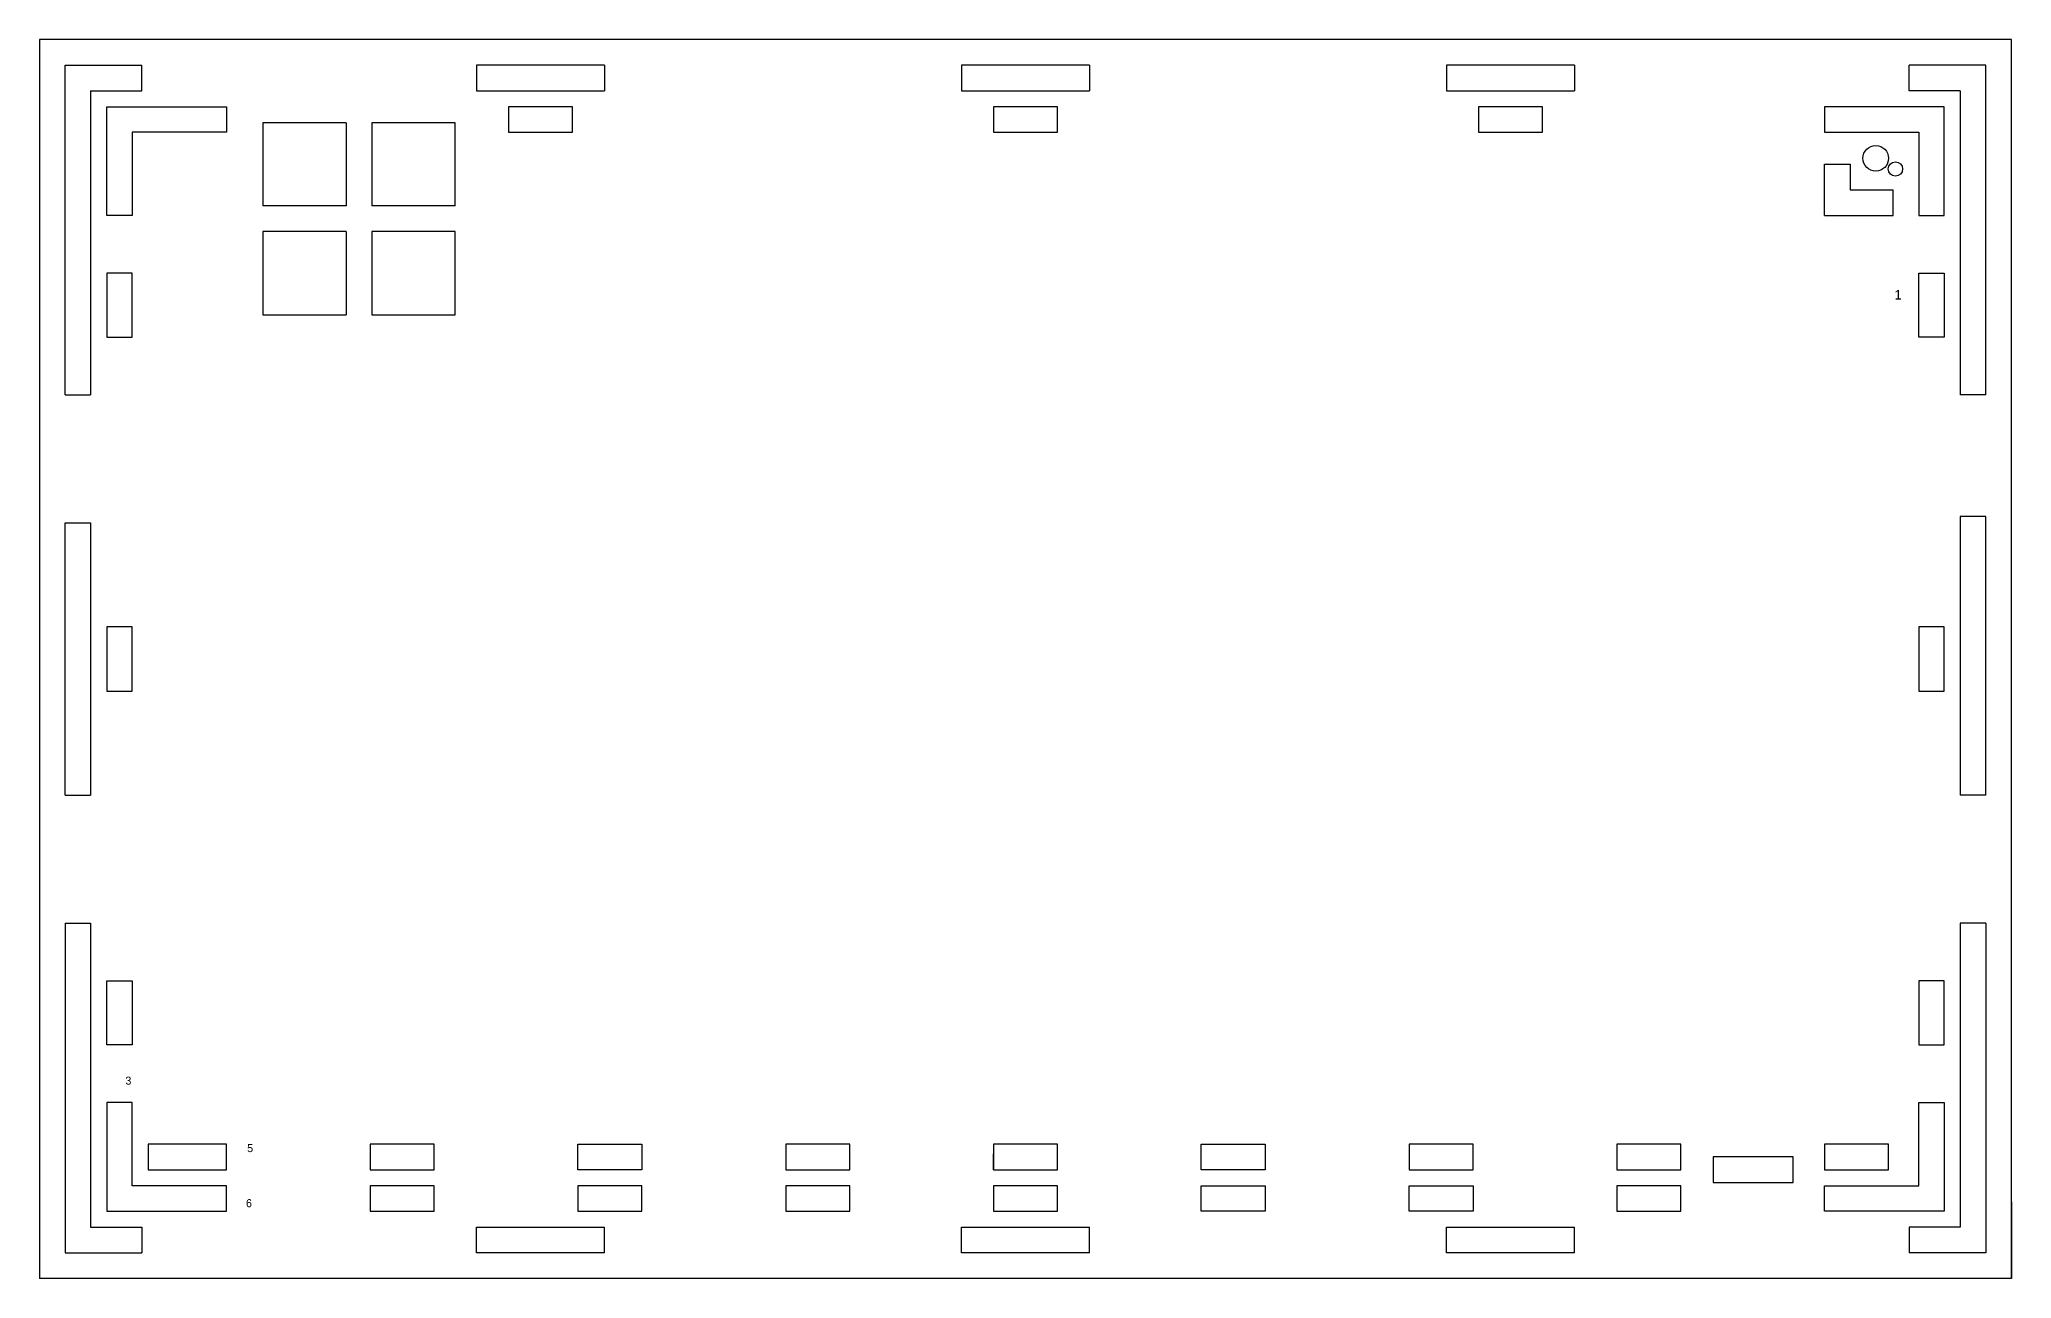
# Model space of a CAD drawing. Header units: millimetres. Extents: x 1909 to 5401, y -1249 to 880.
# Drawn here: x 3236 to 3852, y -371 to 16 of the extents above; entities that cross this region are included whole.
import ezdxf

# ---------------------------------------------------------------- set-up
doc = ezdxf.new("R2010")
doc.units = ezdxf.units.MM
doc.styles.get("Standard").update_dxf_attribs({"font": 'Organo.ttf'})

msp = doc.modelspace()

# ---------------------------------------------------------------- linework, layer by layer
for p, q in [((3236.48, 15.8), (3236.48, -371.2)), ((3852.48, 15.8), (3236.48, 15.8)), ((3852.48, -371.2), (3852.48, 15.8)), ((3244.48, -0.2), (3244.48, 7.8)), ((3244.48, 7.8), (3268.48, 7.8)), ((3268.48, -0.2), (3268.48, 7.8)), ((3412.98, 7.8), (3372.98, 7.8)), ((3372.98, 7.8), (3372.98, -0.2)), ((3412.98, 7.8), (3412.98, -0.2)), ((3564.48, 7.8), (3524.48, 7.8)), ((3524.48, 7.8), (3524.48, -0.2)), ((3564.48, 7.8), (3564.48, -0.2)), ((3715.98, 7.8), (3675.98, 7.8)), ((3675.98, 7.8), (3675.98, -0.2)), ((3715.98, 7.8), (3715.98, -0.2)), ((3820.48, -0.2), (3820.48, 7.8)), ((3844.48, 7.8), (3820.48, 7.8)), ((3844.48, -0.2), (3844.48, 7.8)), ((3244.48, -95.2), (3244.48, -0.2)), ((3252.48, -0.2), (3252.48, -95.2)), ((3252.48, -0.2), (3268.48, -0.2)), ((3257.48, -5.2), (3294.9, -5.2)), ((3257.48, -39.2), (3257.48, -5.2)), ((3294.9, -5.2), (3294.9, -13.2)), ((3372.98, -0.2), (3412.98, -0.2)), ((3382.98, -5.2), (3382.98, -13.2)), ((3402.98, -5.2), (3382.98, -5.2)), ((3402.98, -13.2), (3402.98, -5.2)), ((3524.48, -0.2), (3564.48, -0.2)), ((3554.48, -5.2), (3534.48, -5.2)), ((3534.48, -5.2), (3534.48, -13.2)), ((3554.48, -13.2), (3554.48, -5.2)), ((3675.98, -0.2), (3715.98, -0.2)), ((3685.98, -5.2), (3685.98, -13.2)), ((3705.98, -5.2), (3685.98, -5.2)), ((3705.98, -13.2), (3705.98, -5.2)), ((3831.48, -5.2), (3794.06, -5.2)), ((3794.06, -5.2), (3794.06, -13.2)), ((3836.48, -0.2), (3820.48, -0.2)), ((3831.48, -39.2), (3831.48, -5.2)), ((3836.48, -0.2), (3836.48, -95.2)), ((3844.48, -95.2), (3844.48, -0.2)), ((3306.31, -10.2), (3306.31, -36.2)), ((3332.31, -10.2), (3306.31, -10.2)), ((3332.31, -10.2), (3332.31, -36.2)), ((3366.31, -10.2), (3340.31, -10.2)), ((3340.31, -10.2), (3340.31, -36.2)), ((3366.31, -36.2), (3366.31, -10.2)), ((3294.9, -13.2), (3265.48, -13.2)), ((3265.48, -13.2), (3265.48, -39.2)), ((3382.98, -13.2), (3402.98, -13.2)), ((3534.48, -13.2), (3554.48, -13.2)), ((3685.98, -13.2), (3705.98, -13.2)), ((3794.06, -13.2), (3823.48, -13.2)), ((3823.48, -13.2), (3823.48, -39.2)), ((3794.06, -31.2), (3794.06, -23.2)), ((3794.06, -23.2), (3802.06, -23.2)), ((3802.06, -23.2), (3802.06, -31.2)), ((3332.31, -36.2), (3306.31, -36.2)), ((3366.31, -36.2), (3340.31, -36.2)), ((3794.06, -39.2), (3794.06, -31.2)), ((3802.06, -31.2), (3815.48, -31.2)), ((3815.48, -39.2), (3815.48, -31.2)), ((3265.48, -39.2), (3257.48, -39.2)), ((3794.06, -39.2), (3802.06, -39.2)), ((3802.06, -39.2), (3815.48, -39.2)), ((3823.48, -39.2), (3831.48, -39.2)), ((3332.31, -44.2), (3306.31, -44.2)), ((3306.31, -44.2), (3306.31, -70.2)), ((3332.31, -44.2), (3332.31, -70.2)), ((3366.31, -44.2), (3340.31, -44.2)), ((3340.31, -44.2), (3340.31, -70.2)), ((3366.31, -70.2), (3366.31, -44.2)), ((3257.48, -57.2), (3257.48, -77.2)), ((3265.48, -57.2), (3257.48, -57.2)), ((3265.48, -77.2), (3265.48, -57.2)), ((3823.48, -77.2), (3823.48, -57.2)), ((3823.48, -57.2), (3831.48, -57.2)), ((3831.48, -57.2), (3831.48, -77.2)), ((3306.31, -70.2), (3332.31, -70.2)), ((3340.31, -70.2), (3366.31, -70.2)), ((3257.48, -77.2), (3265.48, -77.2)), ((3831.48, -77.2), (3823.48, -77.2)), ((3244.48, -95.2), (3252.48, -95.2)), ((3844.48, -95.2), (3836.48, -95.2)), ((3244.48, -220.2), (3244.48, -135.2)), ((3244.48, -135.2), (3252.48, -135.2)), ((3252.48, -135.2), (3252.48, -220.2)), ((3844.48, -133.2), (3836.48, -133.2)), ((3836.48, -133.2), (3836.48, -220.2)), ((3844.48, -220.2), (3844.48, -133.2)), ((3265.48, -167.7), (3257.48, -167.7)), ((3257.48, -167.7), (3257.48, -187.7)), ((3265.48, -187.7), (3265.48, -167.7)), ((3831.48, -167.7), (3823.48, -167.7)), ((3823.48, -167.7), (3823.48, -187.7)), ((3831.48, -187.7), (3831.48, -167.7)), ((3257.48, -187.7), (3265.48, -187.7)), ((3823.48, -187.7), (3831.48, -187.7)), ((3244.48, -220.2), (3252.48, -220.2)), ((3844.48, -220.2), (3836.48, -220.2)), ((3244.48, -260.2), (3244.48, -355.2)), ((3244.48, -260.2), (3252.48, -260.2)), ((3252.48, -260.2), (3252.48, -355.2)), ((3844.48, -260.2), (3836.48, -260.2)), ((3836.48, -260.2), (3836.48, -355.2)), ((3844.48, -260.2), (3844.48, -355.2)), ((3257.48, -278.2), (3265.48, -278.2)), ((3257.48, -298.2), (3257.48, -278.2)), ((3265.48, -278.2), (3265.48, -298.2)), ((3823.48, -278.2), (3823.48, -298.2)), ((3831.48, -278.2), (3823.48, -278.2)), ((3831.48, -298.2), (3831.48, -278.2)), ((3265.48, -298.2), (3257.48, -298.2)), ((3823.48, -298.2), (3831.48, -298.2)), ((3257.48, -316.2), (3257.48, -350.2)), ((3265.48, -316.2), (3257.48, -316.2)), ((3265.48, -342.2), (3265.48, -316.2)), ((3823.48, -342.2), (3823.48, -316.2)), ((3823.48, -316.2), (3831.48, -316.2)), ((3831.48, -316.2), (3831.48, -350.2)), ((3294.9, -329.2), (3270.48, -329.2)), ((3270.48, -329.2), (3270.48, -337.2)), ((3294.9, -337.2), (3294.9, -329.2)), ((3339.8, -329.2), (3339.8, -337.2)), ((3359.8, -329.2), (3339.8, -329.2)), ((3359.8, -337.2), (3359.8, -329.2)), ((3404.69, -337.2), (3404.69, -329.2)), ((3404.69, -329.2), (3424.69, -329.2)), ((3424.69, -329.2), (3424.69, -337.2)), ((3469.59, -329.2), (3469.59, -337.2)), ((3489.59, -329.2), (3469.59, -329.2)), ((3489.59, -337.2), (3489.59, -329.2)), ((3534.48, -329.2), (3534.48, -337.2)), ((3554.48, -329.2), (3534.48, -329.2)), ((3534.48, -337.2), (3534.48, -332.2)), ((3554.48, -337.2), (3554.48, -329.2)), ((3599.38, -329.2), (3619.38, -329.2)), ((3599.38, -337.2), (3599.38, -329.2)), ((3619.38, -329.2), (3619.38, -337.2)), ((3664.27, -329.2), (3664.27, -337.2)), ((3684.27, -329.2), (3664.27, -329.2)), ((3684.27, -337.2), (3684.27, -329.2)), ((3729.17, -329.2), (3729.17, -337.2)), ((3749.17, -329.2), (3729.17, -329.2)), ((3749.17, -337.2), (3749.17, -329.2)), ((3814.06, -329.2), (3794.06, -329.2)), ((3794.06, -329.2), (3794.06, -337.2)), ((3814.06, -337.2), (3814.06, -329.2)), ((3270.48, -337.2), (3278.48, -337.2)), ((3274.9, -337.2), (3294.9, -337.2)), ((3339.8, -337.2), (3359.8, -337.2)), ((3424.69, -337.2), (3404.69, -337.2)), ((3469.59, -337.2), (3489.59, -337.2)), ((3534.48, -337.2), (3554.48, -337.2)), ((3619.38, -337.2), (3599.38, -337.2)), ((3664.27, -337.2), (3684.27, -337.2)), ((3729.17, -337.2), (3749.17, -337.2)), ((3759.23, -333.2), (3759.23, -341.2)), ((3784.23, -333.2), (3759.23, -333.2)), ((3784.23, -341.2), (3784.23, -333.2)), ((3794.06, -337.2), (3814.06, -337.2)), ((3294.9, -342.2), (3265.48, -342.2)), ((3294.9, -350.2), (3294.9, -342.2)), ((3359.8, -342.2), (3339.8, -342.2)), ((3339.8, -342.2), (3339.8, -350.2)), ((3359.8, -350.2), (3359.8, -342.2)), ((3404.69, -342.2), (3404.69, -350.2)), ((3424.69, -342.2), (3404.69, -342.2)), ((3424.69, -350.2), (3424.69, -342.2)), ((3489.59, -342.2), (3469.59, -342.2)), ((3469.59, -342.2), (3469.59, -350.2)), ((3489.59, -350.2), (3489.59, -342.2)), ((3554.48, -342.2), (3534.48, -342.2)), ((3534.48, -342.2), (3534.48, -350.2)), ((3554.48, -350.2), (3554.48, -342.2)), ((3599.38, -350.2), (3599.38, -342.2)), ((3599.38, -342.2), (3619.38, -342.2)), ((3619.38, -342.2), (3619.38, -350.2)), ((3664.27, -342.2), (3684.27, -342.2)), ((3664.27, -350.2), (3664.27, -342.2)), ((3684.27, -342.2), (3684.27, -350.2)), ((3749.17, -342.2), (3729.17, -342.2)), ((3729.17, -342.2), (3729.17, -350.2)), ((3749.17, -350.2), (3749.17, -342.2)), ((3759.23, -341.2), (3784.23, -341.2)), ((3794.06, -350.2), (3794.06, -342.2)), ((3794.06, -342.2), (3823.48, -342.2)), ((3257.48, -350.2), (3294.9, -350.2)), ((3339.8, -350.2), (3359.8, -350.2)), ((3404.69, -350.2), (3424.69, -350.2)), ((3469.59, -350.2), (3489.59, -350.2)), ((3534.48, -350.2), (3554.48, -350.2)), ((3619.38, -350.2), (3599.38, -350.2)), ((3684.27, -350.2), (3664.27, -350.2)), ((3729.17, -350.2), (3749.17, -350.2)), ((3831.48, -350.2), (3794.06, -350.2)), ((3852.48, -347.2), (3852.48, -371.2)), ((3244.48, -355.2), (3244.48, -363.2)), ((3252.48, -355.2), (3268.48, -355.2)), ((3268.48, -355.2), (3268.48, -363.2)), ((3372.98, -355.2), (3412.98, -355.2)), ((3372.98, -363.2), (3372.98, -355.2)), ((3412.98, -363.2), (3412.98, -355.2)), ((3524.48, -355.2), (3564.48, -355.2)), ((3524.48, -363.2), (3524.48, -355.2)), ((3564.48, -363.2), (3564.48, -355.2)), ((3675.98, -363.2), (3675.98, -355.2)), ((3675.98, -355.2), (3715.98, -355.2)), ((3715.98, -363.2), (3715.98, -355.2)), ((3820.48, -355.2), (3820.48, -363.2)), ((3836.48, -355.2), (3820.48, -355.2)), ((3844.48, -355.2), (3844.48, -363.2)), ((3244.48, -363.2), (3268.48, -363.2)), ((3412.98, -363.2), (3372.98, -363.2)), ((3564.48, -363.2), (3524.48, -363.2)), ((3715.98, -363.2), (3675.98, -363.2)), ((3844.48, -363.2), (3820.48, -363.2)), ((3852.48, -371.2), (3236.48, -371.2))]:
    msp.add_line(p, q)
for centre, radius in [((3810.07, -21.32), 4), ((3816.2, -24.65), 2.24)]:
    msp.add_circle(centre, radius)

# ---------------------------------------------------------------- texts
at = {"color": 1, "width": 9.5314, "attachment_point": 1}
for s, insert, char_height in [('{1}', (3815.93, -62.42), 3), ('{3}', (3263.33, -308.13), 2.5), ('{5}', (3301.36, -329.21), 2.5), ('{6}', (3301, -346.41), 2.5)]:
    msp.add_mtext(s, dxfattribs=dict(at, insert=insert, char_height=char_height))

doc.saveas('drawing.dxf')
